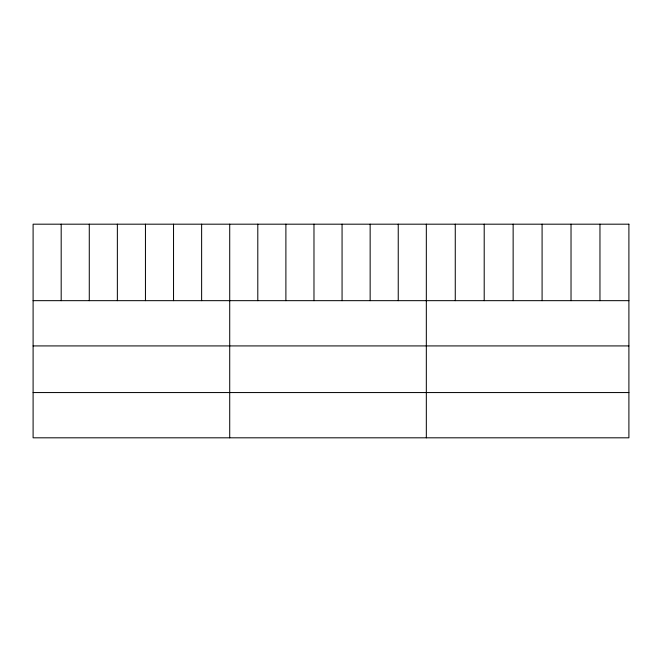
<?xml version="1.0" encoding="UTF-8"?>
<svg xmlns="http://www.w3.org/2000/svg" width="662" height="662" viewBox="0 0 662 662"><rect width="100%" height="100%" fill="white"/><g stroke="black" fill="none" stroke-linecap="round" stroke-linejoin="round"><path stroke-width="0.99" d="M33.1 300.664L628.9 300.664M33.1 345.92L628.9 345.92M33.1 392.558L628.9 392.558M599.962 224.186L599.962 300.664M571.025 224.186L571.025 300.664M542.087 224.186L542.087 300.664M513.141 224.186L513.141 300.664M484.203 224.186L484.203 300.664M455.266 224.186L455.266 300.664M426.328 224.186L426.328 437.814M398.243 224.186L398.243 300.664M370.149 224.186L370.149 300.664M342.064 224.186L342.064 300.664M313.978 224.186L313.978 300.664M285.893 224.186L285.893 300.664M257.799 224.186L257.799 300.664M229.714 224.186L229.714 437.814M201.629 224.186L201.629 300.664M173.535 224.186L173.535 300.664M145.45 224.186L145.45 300.664M117.364 224.186L117.364 300.664M89.279 224.186L89.279 300.664M61.185 224.186L61.185 300.664M628.9 224.186L33.1 224.186L33.1 437.814L628.9 437.814L628.9 224.186"/></g></svg>
